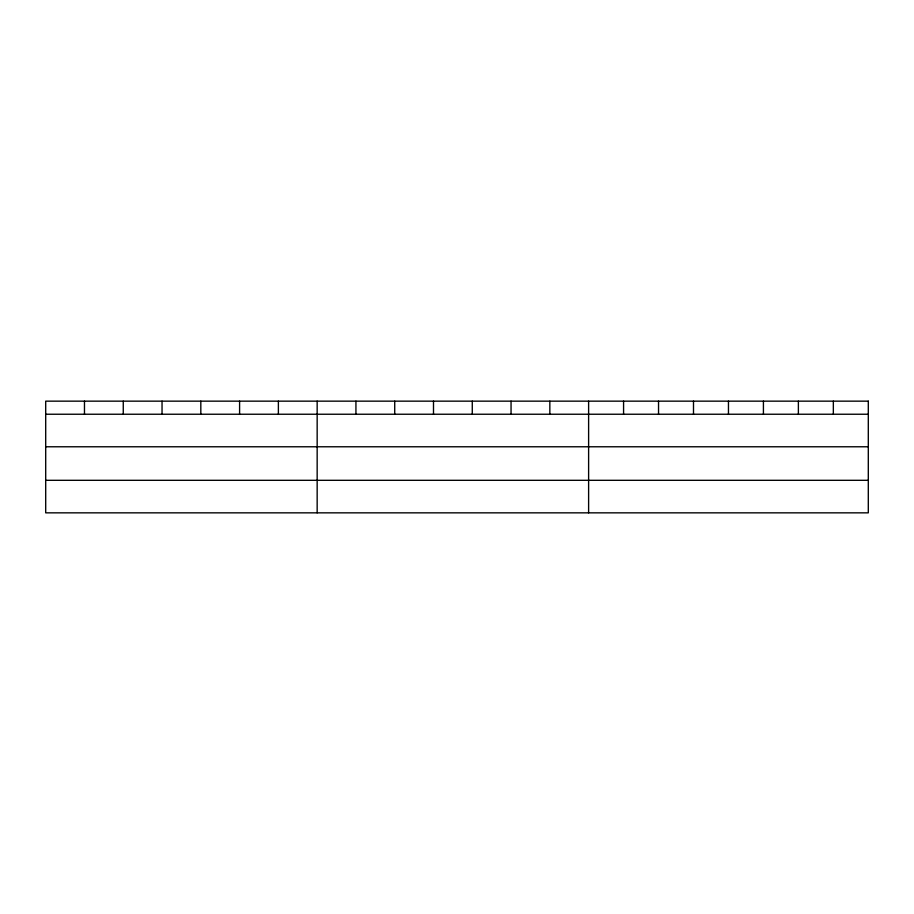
<?xml version="1.0" encoding="UTF-8"?>
<svg xmlns="http://www.w3.org/2000/svg" width="914" height="914" viewBox="0 0 914 914"><rect width="100%" height="100%" fill="white"/><g stroke="black" fill="none" stroke-linecap="round" stroke-linejoin="round"><path stroke-width="1.37" d="M45.7 414.236L868.3 414.236M45.7 446.775L868.3 446.775M45.7 480.307L868.3 480.307M833.34 401.155L833.34 414.236M798.379 401.155L798.379 414.236M763.419 401.155L763.419 414.236M728.458 401.155L728.458 414.236M693.498 401.155L693.498 414.236M658.537 401.155L658.537 414.236M623.577 401.155L623.577 414.236M588.616 401.155L588.616 512.845M549.84 401.155L549.84 414.236M511.052 401.155L511.052 414.236M472.275 401.155L472.275 414.236M433.499 401.155L433.499 414.236M394.722 401.155L394.722 414.236M355.934 401.155L355.934 414.236M317.158 401.155L317.158 512.845M278.382 401.155L278.382 414.236M239.594 401.155L239.594 414.236M200.817 401.155L200.817 414.236M162.041 401.155L162.041 414.236M123.264 401.155L123.264 414.236M84.476 401.155L84.476 414.236M868.3 401.155L45.7 401.155L45.7 512.845L868.3 512.845L868.3 401.155"/></g></svg>
